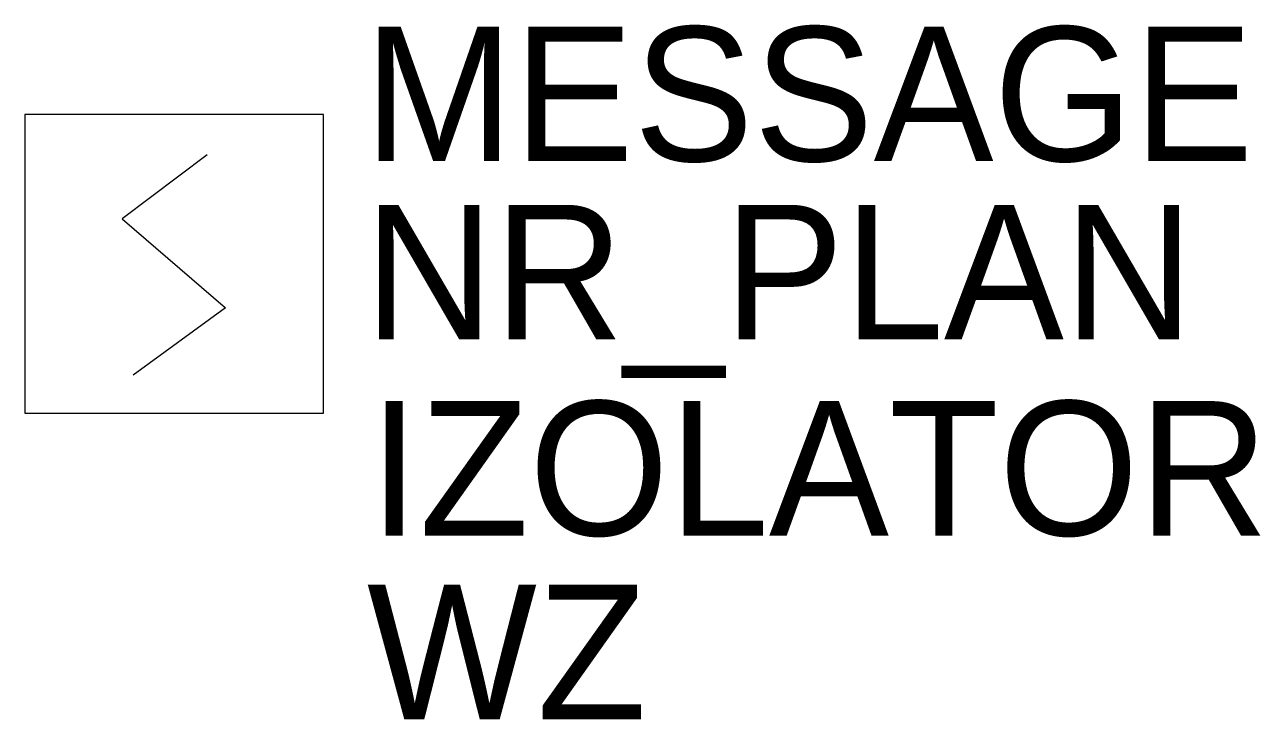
# Model space of a CAD drawing. Header units: millimetres. Extents: x 0 to 1653, y -410 to 520.
import ezdxf

# ---------------------------------------------------------------- set-up
doc = ezdxf.new("R2010")
doc.units = ezdxf.units.MM
doc.header["$LTSCALE"] = 0.25
doc.layers.get('0').update_dxf_attribs({"color": 252})
doc.styles.get("Standard").update_dxf_attribs({"font": 'PM_SMPLX.shx'})

msp = doc.modelspace()

# ---------------------------------------------------------------- linework, layer by layer
for p, q in [((244, 346), (130.6, 260)), ((130.6, 260), (268.7, 141)), ((268.7, 141), (145, 51))]:
    msp.add_line(p, q)
msp.add_lwpolyline([(0, 0), (400, 0), (400, 400), (0, 400)], close=True)

# ---------------------------------------------------------------- texts
for tag, p, flags in [('MESSAGE', (453.9, 337.4), 9), ('NR_PLAN', (454.2, 98.9), 8), ('IZOLATOR', (461, -163.8), 9), ('WZ', (458.1, -409.8), 9)]:
    msp.add_attdef(tag, p, 'xx', height=180, dxfattribs=dict(flags=flags))

doc.saveas('drawing.dxf')
